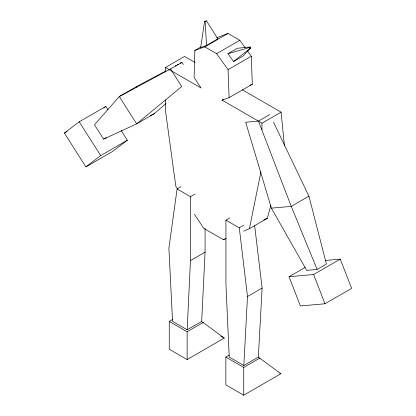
<?xml version="1.0" encoding="UTF-8"?>
<svg xmlns="http://www.w3.org/2000/svg" width="416" height="416" viewBox="0 0 416 416"><rect width="100%" height="100%" fill="white"/><g stroke="black" fill="none" stroke-linecap="round" stroke-linejoin="round"><path stroke-width="0.62" d="M200.902 46.94L194.823 50.45L194.121 77.444L201.068 88.005L165.506 67.475L165.506 72.02M187.169 329.794L190.46 260.608L190.46 196.674L177.091 188.958L168.901 248.165L172.557 321.355L187.169 329.794L201.672 321.422L205.078 252.174L205.078 228.28M243.838 365.492L247.489 296.52L239.299 227.859L225.935 220.142L225.935 284.076L229.221 357.058L243.838 365.492L258.341 357.12L262.106 288.085L254.602 225.196M204.521 21.752L200.663 47.538L206.544 45.438L217.89 38.88L206.419 20.8L204.521 21.752L206.419 20.8M243.495 231.192L249.402 228.696L260.962 171.725M249.402 228.696L267.285 218.369L270.904 205.223M250.76 47.882L243.038 56.082L233.579 61.542L227.958 53.721L237.411 48.261L250.141 47.018L250.76 47.882L233.579 61.542M136.074 87.24L136.984 86.33L166 70.866M136.984 86.33L119.304 96.538L94.484 124.779L103.594 139.121L136.656 123.848L154.336 113.641L165.963 103.537M121.108 130.4L127.343 140.213L112.512 151.492L85.862 166.878L64.381 133.073L79.212 121.794L105.867 106.408L107.947 109.678M103.823 107.962L105.867 106.408M85.862 166.878L100.693 155.605L127.343 140.213M216.928 37.684L228.01 33.472L239.814 40.29L244.998 47.492M165.506 67.475L184.59 56.456L195.151 62.551M194.823 50.45L204.797 46.878L228.01 33.472M170.55 68.947L181.714 86.528L136.656 123.848L119.304 96.538L170.55 68.947L181.927 62.374L183.284 64.506M64.381 133.073L67.158 131.472M204.797 46.878L216.601 53.69L239.814 40.29M227.958 53.721L249.101 47.622L250.141 47.018M103.594 139.121L106.33 137.545M284.43 145.553L281.076 112.159L261.986 123.178L222.102 100.152L229.102 97.64L228.072 69.644L251.285 56.243L247.588 51.095M222.102 100.152L223.787 99.18M229.102 97.64L252.314 84.235L251.285 56.243M273.463 122.106L308.932 196.18L326.414 264.066L317.127 269.428L306.701 270.358L271.409 208.161L245.674 122.236L258.45 121.098L269.833 114.525M177.091 188.958L181.028 186.685M190.46 196.674L194.958 194.08M225.935 220.142L229.866 217.87M239.299 227.859L243.797 225.259M194.454 214.308L203.772 228.358L223.397 239.689L224.5 239.049M190.46 260.608L205.078 252.174M308.932 196.18L291.252 206.388L271.409 208.161M201.672 321.422L224.276 338.099L187.132 359.544L169.25 349.216L169.25 321.417L172.604 319.483M247.489 296.52L262.106 288.085M169.25 321.417L187.132 331.744L203.341 322.384M325.395 260.458L340.267 259.126L351.619 288.376L324.964 303.768L300.394 305.963L289.047 276.713L305.146 267.415M289.047 276.713L313.617 274.518L340.267 259.126M258.341 357.12L280.868 373.755L243.729 395.2L225.846 384.873L225.846 357.079L229.2 355.139M225.846 357.079L243.729 367.401L259.938 358.046M175.105 66.014L176.238 65.411M177.377 64.802L178.516 64.194M180.222 63.284L181.927 62.374M150.249 115.622L154.336 113.641M263.796 220.007L267.285 218.369M249.974 85.27L252.314 84.235M223.397 239.689L226.351 238.441M216.128 39.515L217.89 38.88M242.315 89.783L281.076 112.159M220.922 336.164L224.276 338.099M279.755 373.11L280.868 373.755M249.101 47.622L249.72 48.48M216.601 53.69L228.072 69.644M177.601 188.906L175.807 186.202L165.506 110.958L165.506 99.923M79.212 121.794L100.693 155.605M317.127 269.428L291.252 206.388L258.45 121.098M313.617 274.518L324.964 303.768M205.171 21.523L206.544 45.438M261.986 123.178L261.986 129.672M243.729 367.401L243.729 395.2M187.132 331.744L187.132 359.544"/></g></svg>
